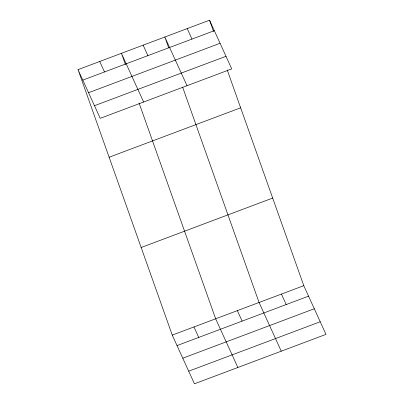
<?xml version="1.0" encoding="UTF-8"?>
<svg xmlns="http://www.w3.org/2000/svg" width="404" height="404" viewBox="0 0 404 404"><rect width="100%" height="100%" fill="white"/><g stroke="black" fill="none" stroke-linecap="round" stroke-linejoin="round"><path stroke-width="0.61" d="M78.028 69.624L209.55 20.2L231.744 68.897L100.222 118.322L78.028 69.624L172.256 335.103L194.45 383.8L325.972 334.376L303.778 285.679L227.2 69.922M82.8 80.103L214.322 30.679M88.552 92.713L220.074 43.289M94.475 105.712L225.993 56.287M109.125 157.232L240.643 107.807M141.163 247.495L272.685 198.071M172.256 335.103L303.778 285.679M177.033 345.577L308.555 296.152M182.78 358.191L314.302 308.767M188.703 371.185L320.226 321.761M187.188 28.603L191.966 39.077M187.027 85.704L164.832 37.006L168.614 47.657M281.421 294.082L286.194 304.555M143.132 45.157L147.904 55.636M281.255 351.182L259.06 302.48L182.689 87.32M143.622 102.015L121.427 53.313L125.422 64.559M237.36 310.636L242.137 321.114M99.727 61.469L104.505 71.947M237.855 367.489L215.66 318.791L139.077 103.035M193.96 326.947L198.733 337.421M209.55 20.2L213.539 31.446"/></g></svg>
